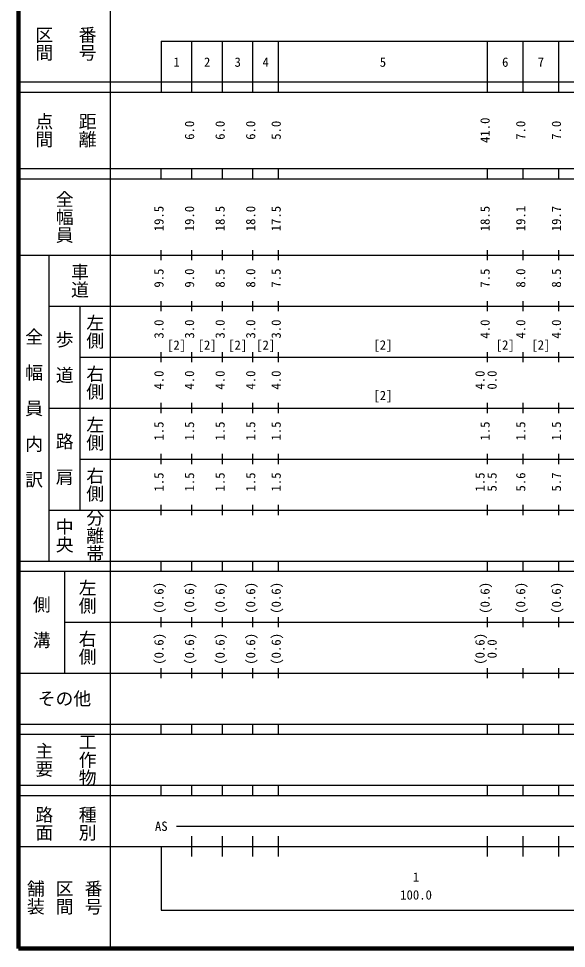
# Model space of a CAD drawing. Units: millimetres on the paper, enlarged 1000 times. Extents: x 40000 to 680000, y 20000 to 380000.
# Drawn here: x 40000 to 147507, y 20000 to 202409 of the extents above; entities that cross this region are included whole.
import ezdxf
from ezdxf.enums import TextEntityAlignment as Align

# ---------------------------------------------------------------- set-up
doc = ezdxf.new("R2010")
doc.units = ezdxf.units.MM
doc.header["$LTSCALE"] = 1000
doc.layers.add('M-TTL', color=2, linetype='Continuous', lineweight=140)
doc.layers.add('M-TTL-BAND', color=7, linetype='Continuous', lineweight=25)
doc.styles.add('@ＭＳ ゴシック', font='')
doc.styles.add('ＭＳ ゴシック', font='')
doc.styles.get('@ＭＳ ゴシック').set_extended_font_data('@MS Gothic')
doc.styles.get('ＭＳ ゴシック').set_extended_font_data('MS Gothic')

msp = doc.modelspace()

# ---------------------------------------------------------------- linework, layer by layer
at = {"layer": 'M-TTL'}
for p, q in [((40000, 380000), (40000, 20000)), ((40000, 20000), (680000, 20000))]:
    msp.add_line(p, q, dxfattribs=at)
at = {"layer": 'M-TTL-BAND'}
for p, q in [((58000, 370000), (58000, 20000)), ((68000, 198000), (579000, 198000)), ((68000, 198000), (68000, 188000)), ((74000, 188000), (74000, 198000)), ((80000, 188000), (80000, 198000)), ((86000, 188000), (86000, 198000)), ((91000, 188000), (91000, 198000)), ((132000, 188000), (132000, 198000)), ((139000, 188000), (139000, 198000)), ((146000, 188000), (146000, 198000)), ((40000, 190000), (579000, 190000)), ((40000, 188000), (579000, 188000)), ((40000, 173000), (579000, 173000)), ((68000, 171000), (68000, 173000)), ((74000, 171000), (74000, 173000)), ((80000, 171000), (80000, 173000)), ((86000, 171000), (86000, 173000)), ((91000, 171000), (91000, 173000)), ((132000, 171000), (132000, 173000)), ((139000, 171000), (139000, 173000)), ((146000, 171000), (146000, 173000)), ((40000, 171000), (579000, 171000)), ((68000, 155000), (68000, 157000)), ((74000, 155000), (74000, 157000)), ((80000, 155000), (80000, 157000)), ((86000, 155000), (86000, 157000)), ((91000, 155000), (91000, 157000)), ((132000, 155000), (132000, 157000)), ((139000, 155000), (139000, 157000)), ((146000, 155000), (146000, 157000)), ((40000, 156000), (579000, 156000)), ((46000, 96000), (46000, 156000)), ((46000, 146000), (579000, 146000)), ((52000, 146000), (52000, 106000)), ((68000, 145000), (68000, 147000)), ((74000, 145000), (74000, 147000)), ((80000, 145000), (80000, 147000)), ((86000, 145000), (86000, 147000)), ((91000, 145000), (91000, 147000)), ((132000, 145000), (132000, 147000)), ((139000, 145000), (139000, 147000)), ((146000, 145000), (146000, 147000)), ((68000, 135000), (68000, 137000)), ((74000, 135000), (74000, 137000)), ((80000, 135000), (80000, 137000)), ((86000, 135000), (86000, 137000)), ((91000, 135000), (91000, 137000)), ((132000, 135000), (132000, 137000)), ((139000, 135000), (139000, 137000)), ((146000, 135000), (146000, 137000)), ((52000, 136000), (579000, 136000)), ((46000, 126000), (579000, 126000)), ((68000, 125000), (68000, 127000)), ((74000, 125000), (74000, 127000)), ((80000, 125000), (80000, 127000)), ((86000, 125000), (86000, 127000)), ((91000, 125000), (91000, 127000)), ((132000, 125000), (132000, 127000)), ((139000, 125000), (139000, 127000)), ((146000, 125000), (146000, 127000)), ((68000, 115000), (68000, 117000)), ((74000, 115000), (74000, 117000)), ((80000, 115000), (80000, 117000)), ((86000, 115000), (86000, 117000)), ((91000, 115000), (91000, 117000)), ((132000, 115000), (132000, 117000)), ((139000, 115000), (139000, 117000)), ((146000, 115000), (146000, 117000)), ((52000, 116000), (579000, 116000)), ((46000, 106000), (579000, 106000)), ((68000, 105000), (68000, 107000)), ((74000, 105000), (74000, 107000)), ((80000, 105000), (80000, 107000)), ((86000, 105000), (86000, 107000)), ((91000, 105000), (91000, 107000)), ((132000, 105000), (132000, 107000)), ((139000, 105000), (139000, 107000)), ((146000, 105000), (146000, 107000)), ((40000, 96000), (579000, 96000)), ((68000, 94000), (68000, 96000)), ((74000, 94000), (74000, 96000)), ((80000, 94000), (80000, 96000)), ((86000, 94000), (86000, 96000)), ((91000, 94000), (91000, 96000)), ((132000, 94000), (132000, 96000)), ((139000, 94000), (139000, 96000)), ((146000, 94000), (146000, 96000)), ((40000, 94000), (579000, 94000)), ((49000, 94000), (49000, 74000)), ((49000, 84000), (579000, 84000)), ((68000, 83000), (68000, 85000)), ((74000, 83000), (74000, 85000)), ((80000, 83000), (80000, 85000)), ((86000, 83000), (86000, 85000)), ((91000, 83000), (91000, 85000)), ((132000, 83000), (132000, 85000)), ((139000, 83000), (139000, 85000)), ((146000, 83000), (146000, 85000)), ((68000, 73000), (68000, 75000)), ((74000, 73000), (74000, 75000)), ((80000, 73000), (80000, 75000)), ((86000, 73000), (86000, 75000)), ((91000, 73000), (91000, 75000)), ((132000, 73000), (132000, 75000)), ((139000, 73000), (139000, 75000)), ((146000, 73000), (146000, 75000)), ((40000, 74000), (579000, 74000)), ((40000, 64000), (579000, 64000)), ((68000, 62000), (68000, 64000)), ((74000, 62000), (74000, 64000)), ((80000, 62000), (80000, 64000)), ((86000, 62000), (86000, 64000)), ((91000, 62000), (91000, 64000)), ((132000, 62000), (132000, 64000)), ((139000, 62000), (139000, 64000)), ((146000, 62000), (146000, 64000)), ((40000, 62000), (579000, 62000)), ((40000, 52000), (579000, 52000)), ((68000, 50000), (68000, 52000)), ((74000, 50000), (74000, 52000)), ((80000, 50000), (80000, 52000)), ((86000, 50000), (86000, 52000)), ((91000, 50000), (91000, 52000)), ((132000, 50000), (132000, 52000)), ((139000, 50000), (139000, 52000)), ((146000, 50000), (146000, 52000)), ((40000, 50000), (579000, 50000)), ((71000, 44000), (565000, 44000)), ((74000, 38000), (74000, 42000)), ((80000, 38000), (80000, 42000)), ((86000, 38000), (86000, 42000)), ((91000, 38000), (91000, 42000)), ((132000, 38000), (132000, 42000)), ((139000, 38000), (139000, 42000)), ((146000, 38000), (146000, 42000)), ((40000, 40000), (579000, 40000)), ((68000, 40000), (68000, 27500)), ((68000, 27500), (579000, 27500))]:
    msp.add_line(p, q, dxfattribs=at)

# ---------------------------------------------------------------- texts
at = {"layer": 'M-TTL-BAND', "style": '@ＭＳ ゴシック'}
for s, p in [('番号', (53500, 197500)), ('区間', (45000, 197500)), ('点間', (45000, 180500)), ('距離', (53500, 180500)), ('全幅員', (49000, 163500)), ('車道', (52000, 151000)), ('左側', (55000, 141000)), ('全\u3000幅\u3000員\u3000内\u3000訳', (43000, 126000)), ('歩\u3000道', (49000, 136000)), ('右側', (55000, 131000)), ('左側', (55000, 121000)), ('路\u3000肩', (49000, 116000)), ('右側', (55000, 111000)), ('分離帯', (55000, 101000)), ('中央', (49000, 101000)), ('左側', (53500, 89000)), ('側\u3000溝', (44500, 84000)), ('右側', (53500, 79000)), ('主要', (45000, 57000)), ('工作物', (53500, 57000)), ('路面', (45000, 44500)), ('種別', (53500, 44500)), ('舗装', (43333, 30000)), ('区間', (49000, 30000)), ('番号', (54667, 30000))]:
    msp.add_text(s, height=2566, rotation=270, dxfattribs=at).set_placement(p, align=Align.MIDDLE_CENTER)
at = {"layer": 'M-TTL-BAND', "style": 'ＭＳ ゴシック'}
for s, p in [('1', (71000, 192405)), ('2', (77000, 192405)), ('3', (83000, 192405)), ('4', (88500, 192405)), ('5', (111500, 192405)), ('6', (135500, 192405)), ('7', (142500, 192405)), ('[2]', (71000, 136894)), ('[2]', (77000, 136894)), ('[2]', (83000, 136894)), ('[2]', (88500, 136894)), ('[2]', (111500, 136923)), ('[2]', (135500, 136923)), ('[2]', (142500, 136923)), ('[2]', (111500, 127010)), ('AS', (68000, 42500)), ('1', (118000, 32523)), ('100.0', (118000, 29033))]:
    msp.add_text(s, height=1833, dxfattribs=at).set_placement(p, align=Align.BOTTOM_CENTER)
for s, p in [('41.0', (133000, 180500)), ('6.0', (75000, 180500)), ('6.0', (81000, 180500)), ('6.0', (87000, 180500)), ('5.0', (92000, 180500)), ('7.0', (140000, 180500)), ('7.0', (147000, 180500)), ('19.5', (69000, 163174)), ('19.0', (75000, 163174)), ('18.5', (81000, 163174)), ('18.0', (87000, 163174)), ('17.5', (92000, 163174)), ('18.5', (133000, 163174)), ('19.1', (140000, 163174)), ('19.7', (147000, 163174)), ('9.0', (75000, 151500)), ('8.0', (87000, 151500)), ('8.0', (140000, 151500)), ('9.5', (69000, 151500)), ('8.5', (81000, 151500)), ('7.5', (92000, 151500)), ('7.5', (133000, 151500)), ('8.5', (147000, 151500)), ('3.0', (69000, 141500)), ('3.0', (75000, 141500)), ('3.0', (81000, 141500)), ('3.0', (87000, 141500)), ('3.0', (92000, 141500)), ('4.0', (133000, 141500)), ('4.0', (140000, 141500)), ('4.0', (147000, 141500)), ('4.0', (69000, 131500)), ('4.0', (75000, 131500)), ('4.0', (81000, 131500)), ('4.0', (87000, 131500)), ('4.0', (92000, 131500)), ('4.0', (132000, 131500)), ('0.0', (134370, 131500)), ('1.5', (69000, 121500)), ('1.5', (75000, 121500)), ('1.5', (81000, 121500)), ('1.5', (87000, 121500)), ('1.5', (92000, 121500)), ('1.5', (133000, 121500)), ('1.5', (140000, 121500)), ('1.5', (147000, 121500)), ('1.5', (69000, 111500)), ('1.5', (75000, 111500)), ('1.5', (81000, 111500)), ('1.5', (87000, 111500)), ('1.5', (92000, 111500)), ('1.5', (132000, 111500)), ('5.5', (134370, 111500)), ('5.6', (140000, 111500)), ('5.7', (147000, 111500)), ('(0.6)', (69000, 88764)), ('(0.6)', (75000, 88764)), ('(0.6)', (81000, 88764)), ('(0.6)', (87000, 88764)), ('(0.6)', (92000, 88764)), ('(0.6)', (133000, 88764)), ('(0.6)', (140000, 88764)), ('(0.6)', (147000, 88764)), ('(0.6)', (69000, 78764)), ('(0.6)', (75000, 78764)), ('(0.6)', (81000, 78764)), ('(0.6)', (87000, 78764)), ('(0.6)', (92000, 78764)), ('(0.6)', (132000, 78764)), ('0.0', (134370, 78764))]:
    msp.add_text(s, height=1833, rotation=90, dxfattribs=at).set_placement(p, align=Align.BOTTOM_CENTER)
msp.add_text('その他', height=2566, dxfattribs=at).set_placement((49000, 69000), align=Align.MIDDLE_CENTER)

doc.saveas('drawing.dxf')
